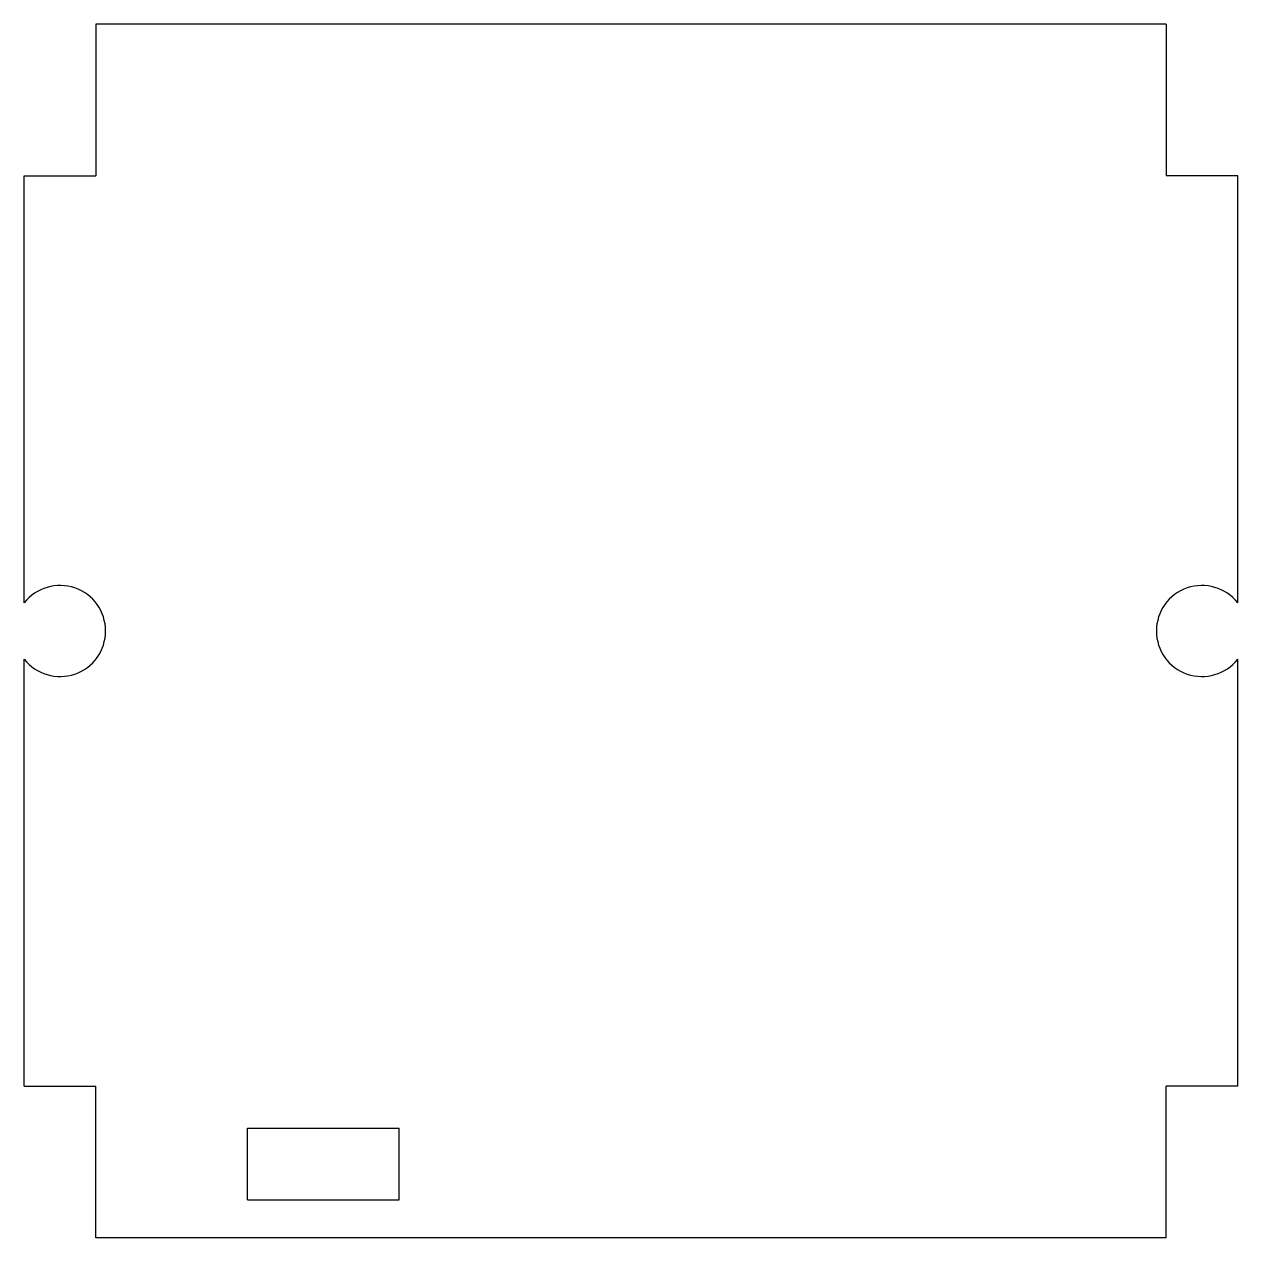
# Model space of a CAD drawing. Extents: x -1 to 1, y -1 to 1.
import ezdxf

# ---------------------------------------------------------------- set-up
doc = ezdxf.new("R2010")
doc.units = 0
doc.layers.add('VISIBLE', color=7, linetype='CONTINUOUS')

msp = doc.modelspace()

# ---------------------------------------------------------------- linework, layer by layer
at = {"layer": 'VISIBLE'}
for p, q in [((0.882, 1), (-0.882, 1)), ((-0.882, 1), (-0.882, 0.75)), ((0.882, 1), (0.882, 0.75)), ((-1, 0.75), (-0.882, 0.75)), ((-1, 0.0463), (-1, 0.75)), ((1, 0.75), (0.882, 0.75)), ((1, 0.0463), (1, 0.75)), ((-1, -0.75), (-1, -0.0463)), ((1, -0.75), (1, -0.0463)), ((-1, -0.75), (-0.882, -0.75)), ((-0.882, -1), (-0.882, -0.75)), ((1, -0.75), (0.882, -0.75)), ((0.882, -1), (0.882, -0.75)), ((-0.632, -0.9375), (-0.632, -0.8195)), ((-0.632, -0.8195), (-0.382, -0.8195)), ((-0.382, -0.9375), (-0.382, -0.8195)), ((-0.632, -0.9375), (-0.382, -0.9375)), ((0.882, -1), (-0.882, -1))]:
    msp.add_line(p, q, dxfattribs=at)
for centre, start, end in [((-0.941, 0), 218.1249, 141.8751), ((0.941, 0), 38.1249, 321.8751)]:
    msp.add_arc(centre, 0.075, start, end, dxfattribs=at)

doc.saveas('drawing.dxf')
